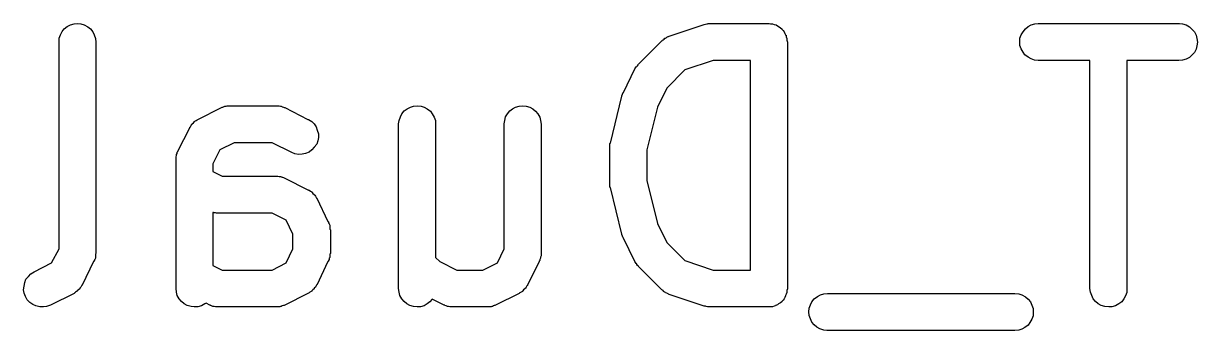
# Model space of a CAD drawing. Extents: x -14.42 to -9.41, y 0.06 to 0.58.
# Drawn here: x -10.2467 to -10.0589, y 0.5267 to 0.5757 of the extents above; entities that cross this region are included whole.
import ezdxf

# ---------------------------------------------------------------- set-up
doc = ezdxf.new("R2010")
doc.units = 0
doc.header["$MEASUREMENT"] = 0
doc.layers.add('BLACK', color=7, linetype='CONTINUOUS')

msp = doc.modelspace()

# ---------------------------------------------------------------- linework, layer by layer
at = {"layer": 'BLACK', "linetype": 'CONTINUOUS'}
for p, q in [((-10.2405, 0.57441), (-10.2402, 0.57485)), ((-10.2402, 0.57485), (-10.2397, 0.57521)), ((-10.2397, 0.57521), (-10.2392, 0.57548)), ((-10.2392, 0.57548), (-10.2386, 0.57564)), ((-10.2386, 0.57564), (-10.2381, 0.57569)), ((-10.2381, 0.57569), (-10.2375, 0.57563)), ((-10.2375, 0.57563), (-10.237, 0.57546)), ((-10.237, 0.57546), (-10.2364, 0.57519)), ((-10.2364, 0.57519), (-10.236, 0.57482)), ((-10.236, 0.57482), (-10.2356, 0.57437)), ((-10.1434, 0.57367), (-10.1378, 0.57554)), ((-10.1378, 0.57556), (-10.1376, 0.57559)), ((-10.1378, 0.57554), (-10.1378, 0.57556)), ((-10.1376, 0.57559), (-10.1374, 0.57564)), ((-10.1374, 0.57564), (-10.1373, 0.57565)), ((-10.1373, 0.57565), (-10.1372, 0.57568)), ((-10.1372, 0.57568), (-10.137, 0.57568)), ((-10.137, 0.57568), (-10.1369, 0.57569)), ((-10.1369, 0.57569), (-10.1275, 0.57569)), ((-10.1275, 0.57569), (-10.1275, 0.57569)), ((-10.1275, 0.57569), (-10.1275, 0.57569)), ((-10.1275, 0.57569), (-10.1274, 0.57569)), ((-10.1275, 0.57569), (-10.1275, 0.57569)), ((-10.1274, 0.57569), (-10.1272, 0.57566)), ((-10.1272, 0.57566), (-10.1269, 0.57563)), ((-10.1269, 0.57563), (-10.1269, 0.57563)), ((-10.1269, 0.57563), (-10.1269, 0.57563)), ((-10.1269, 0.57563), (-10.1266, 0.57555)), ((-10.1266, 0.57555), (-10.1263, 0.57546)), ((-10.1263, 0.57546), (-10.1263, 0.57546)), ((-10.1263, 0.57546), (-10.1263, 0.57546)), ((-10.1263, 0.57546), (-10.1261, 0.57532)), ((-10.1261, 0.57532), (-10.1258, 0.57519)), ((-10.1258, 0.57519), (-10.1258, 0.57518)), ((-10.1258, 0.57518), (-10.1258, 0.57518)), ((-10.1258, 0.57518), (-10.1256, 0.575)), ((-10.1256, 0.575), (-10.1254, 0.57482)), ((-10.1254, 0.57482), (-10.1254, 0.57481)), ((-10.1254, 0.57481), (-10.1254, 0.57481)), ((-10.1254, 0.57481), (-10.1252, 0.57459)), ((-10.0868, 0.57439), (-10.0864, 0.57484)), ((-10.0864, 0.57484), (-10.086, 0.5752)), ((-10.086, 0.5752), (-10.0855, 0.57547)), ((-10.0855, 0.57547), (-10.0849, 0.57564)), ((-10.0849, 0.57564), (-10.0844, 0.57569)), ((-10.0844, 0.57569), (-10.0619, 0.57569)), ((-10.0619, 0.57569), (-10.0618, 0.57569)), ((-10.0618, 0.57569), (-10.0613, 0.57563)), ((-10.0613, 0.57563), (-10.0607, 0.57546)), ((-10.0607, 0.57546), (-10.0602, 0.57518)), ((-10.0602, 0.57518), (-10.0598, 0.57481)), ((-10.0598, 0.57481), (-10.0594, 0.57436)), ((-10.241, 0.57335), (-10.2408, 0.5739)), ((-10.241, 0.57278), (-10.241, 0.57335)), ((-10.2408, 0.5739), (-10.2405, 0.57441)), ((-10.2356, 0.57437), (-10.2354, 0.57387)), ((-10.2354, 0.57387), (-10.2352, 0.57331)), ((-10.2352, 0.57331), (-10.2351, 0.57274)), ((-10.1483, 0.5692), (-10.1446, 0.57295)), ((-10.1446, 0.57295), (-10.1445, 0.57298)), ((-10.1445, 0.57304), (-10.1444, 0.5731)), ((-10.1445, 0.57298), (-10.1445, 0.57304)), ((-10.1444, 0.5731), (-10.1442, 0.57322)), ((-10.1442, 0.57322), (-10.1441, 0.57334)), ((-10.1441, 0.57334), (-10.144, 0.57338)), ((-10.144, 0.57338), (-10.1439, 0.57343)), ((-10.1439, 0.57343), (-10.1438, 0.57351)), ((-10.1438, 0.57351), (-10.1436, 0.57361)), ((-10.1436, 0.57361), (-10.1435, 0.57363)), ((-10.1435, 0.57363), (-10.1434, 0.57367)), ((-10.1252, 0.57459), (-10.125, 0.57437)), ((-10.125, 0.57437), (-10.125, 0.57437)), ((-10.125, 0.57437), (-10.125, 0.57436)), ((-10.125, 0.57436), (-10.1249, 0.57411)), ((-10.1249, 0.57411), (-10.1248, 0.57387)), ((-10.1248, 0.57387), (-10.1248, 0.57386)), ((-10.1248, 0.57386), (-10.1247, 0.57385)), ((-10.1247, 0.57385), (-10.1247, 0.57358)), ((-10.1247, 0.57358), (-10.1246, 0.57331)), ((-10.1246, 0.57331), (-10.1246, 0.5733)), ((-10.1246, 0.5733), (-10.1246, 0.57329)), ((-10.1246, 0.57329), (-10.1246, 0.57302)), ((-10.1246, 0.57302), (-10.1245, 0.57274)), ((-10.0873, 0.57334), (-10.0871, 0.57388)), ((-10.0873, 0.57276), (-10.0873, 0.57334)), ((-10.0871, 0.57388), (-10.0868, 0.57439)), ((-10.0594, 0.57436), (-10.0591, 0.57385)), ((-10.0591, 0.57385), (-10.059, 0.57329)), ((-10.059, 0.57329), (-10.0589, 0.57272)), ((-10.241, 0.57274), (-10.241, 0.57278)), ((-10.241, 0.53969), (-10.241, 0.57274)), ((-10.2351, 0.57274), (-10.2351, 0.539)), ((-10.1245, 0.57274), (-10.1245, 0.53337)), ((-10.0873, 0.57219), (-10.0873, 0.57276)), ((-10.0871, 0.57164), (-10.0873, 0.57219)), ((-10.0868, 0.57112), (-10.0871, 0.57164)), ((-10.0865, 0.57068), (-10.0868, 0.57112)), ((-10.0594, 0.57109), (-10.0598, 0.57065)), ((-10.0591, 0.5716), (-10.0594, 0.57109)), ((-10.059, 0.57215), (-10.0591, 0.5716)), ((-10.0589, 0.57272), (-10.059, 0.57215)), ((-10.1485, 0.56896), (-10.1484, 0.56908)), ((-10.1484, 0.56908), (-10.1483, 0.5692)), ((-10.1364, 0.56979), (-10.1409, 0.56829)), ((-10.1304, 0.56979), (-10.1364, 0.56979)), ((-10.1304, 0.53632), (-10.1304, 0.56979)), ((-10.086, 0.5703), (-10.0865, 0.57068)), ((-10.0855, 0.57003), (-10.086, 0.5703)), ((-10.085, 0.56985), (-10.0855, 0.57003)), ((-10.0844, 0.56979), (-10.085, 0.56985)), ((-10.0761, 0.56979), (-10.0844, 0.56979)), ((-10.0844, 0.56979), (-10.0844, 0.56979)), ((-10.0761, 0.53337), (-10.0761, 0.56979)), ((-10.0619, 0.56979), (-10.0702, 0.56979)), ((-10.0702, 0.56979), (-10.0702, 0.53337)), ((-10.0613, 0.56984), (-10.0619, 0.56979)), ((-10.0607, 0.57001), (-10.0613, 0.56984)), ((-10.0602, 0.57028), (-10.0607, 0.57001)), ((-10.0598, 0.57065), (-10.0602, 0.57028)), ((-10.1507, 0.56469), (-10.1489, 0.56844)), ((-10.1489, 0.56847), (-10.1488, 0.56861)), ((-10.1489, 0.56844), (-10.1489, 0.56847)), ((-10.1488, 0.56861), (-10.1487, 0.56876)), ((-10.1487, 0.56876), (-10.1486, 0.56885)), ((-10.1486, 0.56885), (-10.1485, 0.56896)), ((-10.1409, 0.56829), (-10.1438, 0.56537)), ((-10.1438, 0.56537), (-10.1453, 0.56234)), ((-10.1528, 0.55658), (-10.151, 0.56408)), ((-10.151, 0.56415), (-10.1509, 0.56441)), ((-10.151, 0.56414), (-10.151, 0.56415)), ((-10.151, 0.56412), (-10.151, 0.56414)), ((-10.151, 0.56408), (-10.151, 0.56412)), ((-10.1509, 0.56441), (-10.1508, 0.56466)), ((-10.1508, 0.56468), (-10.1507, 0.56469)), ((-10.1508, 0.56466), (-10.1508, 0.56468)), ((-10.2188, 0.56038), (-10.215, 0.56226)), ((-10.215, 0.56228), (-10.2149, 0.56231)), ((-10.215, 0.56226), (-10.215, 0.56228)), ((-10.2149, 0.56231), (-10.2148, 0.56235)), ((-10.2148, 0.56235), (-10.2147, 0.56241)), ((-10.2147, 0.56241), (-10.2145, 0.56247)), ((-10.2145, 0.56247), (-10.2144, 0.56249)), ((-10.2144, 0.56249), (-10.2143, 0.56251)), ((-10.2143, 0.56251), (-10.2141, 0.56253)), ((-10.2141, 0.56253), (-10.2139, 0.56256)), ((-10.2139, 0.56256), (-10.2138, 0.56256)), ((-10.2138, 0.56256), (-10.2137, 0.56257)), ((-10.2137, 0.56257), (-10.2062, 0.56257)), ((-10.2062, 0.56257), (-10.2061, 0.56256)), ((-10.2062, 0.56257), (-10.2062, 0.56257)), ((-10.2061, 0.56256), (-10.206, 0.56256)), ((-10.206, 0.56256), (-10.2058, 0.56253)), ((-10.2058, 0.56253), (-10.2056, 0.56251)), ((-10.2056, 0.56251), (-10.2055, 0.56248)), ((-10.2055, 0.56248), (-10.2054, 0.56246)), ((-10.2054, 0.56246), (-10.2053, 0.56239)), ((-10.2053, 0.56239), (-10.2051, 0.56233)), ((-10.2051, 0.56233), (-10.205, 0.56229)), ((-10.205, 0.56229), (-10.2049, 0.56226)), ((-10.2049, 0.56226), (-10.2012, 0.56038)), ((-10.1862, 0.56129), (-10.1858, 0.56173)), ((-10.1858, 0.56173), (-10.1853, 0.56209)), ((-10.1853, 0.56209), (-10.1848, 0.56236)), ((-10.1848, 0.56236), (-10.1843, 0.56252)), ((-10.1843, 0.56252), (-10.1837, 0.56257)), ((-10.1837, 0.56257), (-10.1831, 0.56251)), ((-10.1831, 0.56251), (-10.1826, 0.56234)), ((-10.1826, 0.56234), (-10.1821, 0.56207)), ((-10.1821, 0.56207), (-10.1816, 0.5617)), ((-10.1816, 0.5617), (-10.1813, 0.56125)), ((-10.1693, 0.56129), (-10.1689, 0.56173)), ((-10.1689, 0.56173), (-10.1685, 0.56209)), ((-10.1685, 0.56209), (-10.168, 0.56236)), ((-10.168, 0.56236), (-10.1674, 0.56252)), ((-10.1674, 0.56252), (-10.1668, 0.56257)), ((-10.1668, 0.56257), (-10.1663, 0.56251)), ((-10.1663, 0.56251), (-10.1657, 0.56234)), ((-10.1657, 0.56234), (-10.1652, 0.56207)), ((-10.1652, 0.56207), (-10.1648, 0.5617)), ((-10.1648, 0.5617), (-10.1644, 0.56125)), ((-10.1453, 0.56234), (-10.147, 0.5555)), ((-10.2197, 0.55968), (-10.2195, 0.55984)), ((-10.2197, 0.55963), (-10.2197, 0.55968)), ((-10.2195, 0.55984), (-10.2194, 0.56)), ((-10.2194, 0.56), (-10.2193, 0.56003)), ((-10.2193, 0.56008), (-10.2191, 0.5602)), ((-10.2193, 0.56003), (-10.2193, 0.56008)), ((-10.2191, 0.5602), (-10.2189, 0.56032)), ((-10.2189, 0.56032), (-10.2188, 0.56035)), ((-10.2188, 0.56035), (-10.2188, 0.56038)), ((-10.2012, 0.56038), (-10.2011, 0.56037)), ((-10.2011, 0.56037), (-10.2006, 0.56005)), ((-10.2006, 0.56005), (-10.2002, 0.55965)), ((-10.2002, 0.55965), (-10.1999, 0.55918)), ((-10.1867, 0.55966), (-10.1866, 0.56023)), ((-10.1867, 0.55962), (-10.1867, 0.55966)), ((-10.1866, 0.56023), (-10.1864, 0.56078)), ((-10.1864, 0.56078), (-10.1862, 0.56129)), ((-10.1813, 0.56125), (-10.181, 0.56074)), ((-10.181, 0.56074), (-10.1808, 0.56019)), ((-10.1808, 0.56019), (-10.1808, 0.55962)), ((-10.1698, 0.55966), (-10.1697, 0.56023)), ((-10.1698, 0.55962), (-10.1698, 0.55966)), ((-10.1697, 0.56023), (-10.1696, 0.56078)), ((-10.1696, 0.56078), (-10.1693, 0.56129)), ((-10.1644, 0.56125), (-10.1641, 0.56074)), ((-10.1641, 0.56074), (-10.164, 0.56019)), ((-10.164, 0.56019), (-10.1639, 0.55962)), ((-10.222, 0.55531), (-10.2201, 0.55906)), ((-10.2201, 0.55915), (-10.22, 0.55921)), ((-10.2201, 0.5591), (-10.2201, 0.55915)), ((-10.2201, 0.55906), (-10.2201, 0.5591)), ((-10.22, 0.55921), (-10.2199, 0.55939)), ((-10.2199, 0.55939), (-10.2198, 0.55958)), ((-10.2198, 0.55958), (-10.2197, 0.55963)), ((-10.1999, 0.55918), (-10.1997, 0.55865)), ((-10.1997, 0.55865), (-10.1995, 0.55808)), ((-10.1995, 0.55808), (-10.1995, 0.55751)), ((-10.1867, 0.53337), (-10.1867, 0.55962)), ((-10.1808, 0.55962), (-10.1808, 0.53834)), ((-10.1698, 0.53969), (-10.1698, 0.55962)), ((-10.1639, 0.55962), (-10.1639, 0.539)), ((-10.213, 0.55666), (-10.2153, 0.55554)), ((-10.2069, 0.55666), (-10.213, 0.55666)), ((-10.2038, 0.5551), (-10.2069, 0.55666)), ((-10.2002, 0.55592), (-10.2006, 0.5555)), ((-10.1998, 0.5564), (-10.2002, 0.55592)), ((-10.1996, 0.55694), (-10.1998, 0.5564)), ((-10.1995, 0.55751), (-10.1996, 0.55694)), ((-10.1529, 0.55653), (-10.1528, 0.55658)), ((-10.1529, 0.55648), (-10.1529, 0.55653)), ((-10.1529, 0.55625), (-10.1529, 0.55648)), ((-10.1529, 0.55601), (-10.1529, 0.55625)), ((-10.1529, 0.55596), (-10.1529, 0.55601)), ((-10.1529, 0.55591), (-10.1529, 0.55596)), ((-10.1529, 0.55587), (-10.1529, 0.55591)), ((-10.2223, 0.55441), (-10.2222, 0.55461)), ((-10.2223, 0.55421), (-10.2223, 0.55441)), ((-10.2223, 0.55412), (-10.2223, 0.55421)), ((-10.2223, 0.55403), (-10.2223, 0.55412)), ((-10.2223, 0.55399), (-10.2223, 0.55403)), ((-10.2222, 0.55478), (-10.2221, 0.55496)), ((-10.2222, 0.55469), (-10.2222, 0.55478)), ((-10.2222, 0.55461), (-10.2222, 0.55469)), ((-10.2221, 0.55516), (-10.222, 0.55523)), ((-10.2221, 0.55496), (-10.2221, 0.55516)), ((-10.222, 0.55523), (-10.222, 0.55531)), ((-10.2153, 0.55554), (-10.2164, 0.5533)), ((-10.2033, 0.5549), (-10.2038, 0.5551)), ((-10.2027, 0.5548), (-10.2033, 0.5549)), ((-10.2021, 0.55481), (-10.2027, 0.5548)), ((-10.2016, 0.55494), (-10.2021, 0.55481)), ((-10.201, 0.55517), (-10.2016, 0.55494)), ((-10.2006, 0.5555), (-10.201, 0.55517)), ((-10.1529, 0.55024), (-10.1529, 0.55587)), ((-10.147, 0.5555), (-10.147, 0.55061)), ((-10.2223, 0.53337), (-10.2223, 0.55399)), ((-10.2164, 0.5533), (-10.2164, 0.55207)), ((-10.2164, 0.55207), (-10.2149, 0.55132)), ((-10.2149, 0.55132), (-10.2062, 0.55132)), ((-10.2062, 0.55132), (-10.2062, 0.55132)), ((-10.2062, 0.55132), (-10.2061, 0.55131)), ((-10.2061, 0.55131), (-10.206, 0.55131)), ((-10.206, 0.55131), (-10.2058, 0.55128)), ((-10.2058, 0.55128), (-10.2056, 0.55126)), ((-10.2056, 0.55126), (-10.2055, 0.55123)), ((-10.2055, 0.55123), (-10.2054, 0.55122)), ((-10.2054, 0.55122), (-10.2053, 0.55114)), ((-10.2053, 0.55114), (-10.2051, 0.55108)), ((-10.2051, 0.55108), (-10.205, 0.55104)), ((-10.205, 0.55104), (-10.2049, 0.55101)), ((-10.2049, 0.55101), (-10.2012, 0.54914)), ((-10.147, 0.55061), (-10.1453, 0.54378)), ((-10.2012, 0.54914), (-10.2011, 0.54912)), ((-10.2011, 0.54912), (-10.2011, 0.54908)), ((-10.2011, 0.54908), (-10.201, 0.54906)), ((-10.201, 0.54906), (-10.2008, 0.54893)), ((-10.2008, 0.54893), (-10.2006, 0.5488)), ((-10.2006, 0.5488), (-10.2006, 0.54876)), ((-10.2006, 0.54876), (-10.2005, 0.54872)), ((-10.2005, 0.54872), (-10.2004, 0.54856)), ((-10.2004, 0.54856), (-10.2002, 0.5484)), ((-10.2002, 0.5484), (-10.2002, 0.54835)), ((-10.1529, 0.55019), (-10.1529, 0.55024)), ((-10.1529, 0.55014), (-10.1529, 0.55019)), ((-10.1529, 0.5499), (-10.1529, 0.55014)), ((-10.1529, 0.54967), (-10.1529, 0.5499)), ((-10.1529, 0.54962), (-10.1529, 0.54967)), ((-10.1529, 0.54957), (-10.1529, 0.54962)), ((-10.1528, 0.54953), (-10.1529, 0.54957)), ((-10.151, 0.54203), (-10.1528, 0.54953)), ((-10.2002, 0.54835), (-10.2001, 0.5483)), ((-10.2001, 0.5483), (-10.2, 0.54811)), ((-10.2, 0.54811), (-10.1999, 0.54793)), ((-10.1999, 0.54793), (-10.1999, 0.54787)), ((-10.1999, 0.54787), (-10.1998, 0.54782)), ((-10.1998, 0.54782), (-10.198, 0.54407)), ((-10.2164, 0.54552), (-10.2164, 0.54553)), ((-10.2164, 0.54553), (-10.2164, 0.53707)), ((-10.2163, 0.54551), (-10.2164, 0.54552)), ((-10.2162, 0.54548), (-10.2163, 0.54551)), ((-10.216, 0.54546), (-10.2162, 0.54548)), ((-10.2158, 0.54542), (-10.216, 0.54546)), ((-10.2157, 0.54543), (-10.2158, 0.54542)), ((-10.2156, 0.54542), (-10.2157, 0.54543)), ((-10.2069, 0.54542), (-10.2156, 0.54542)), ((-10.2156, 0.54542), (-10.2156, 0.54542)), ((-10.2047, 0.54429), (-10.2069, 0.54542)), ((-10.2036, 0.54205), (-10.2047, 0.54429)), ((-10.198, 0.54407), (-10.1979, 0.54403)), ((-10.1979, 0.54403), (-10.1979, 0.54395)), ((-10.1979, 0.54395), (-10.1979, 0.54387)), ((-10.1979, 0.54387), (-10.1978, 0.54368)), ((-10.1978, 0.54368), (-10.1977, 0.54349)), ((-10.1977, 0.54349), (-10.1977, 0.5434)), ((-10.1977, 0.5434), (-10.1977, 0.54332)), ((-10.1977, 0.54332), (-10.1977, 0.54312)), ((-10.1977, 0.54312), (-10.1977, 0.54292)), ((-10.1977, 0.54292), (-10.1977, 0.54283)), ((-10.1977, 0.54283), (-10.1976, 0.54275)), ((-10.1976, 0.54275), (-10.1976, 0.539)), ((-10.1453, 0.54378), (-10.1438, 0.54074)), ((-10.2036, 0.53969), (-10.2036, 0.54205)), ((-10.151, 0.54202), (-10.151, 0.54203)), ((-10.151, 0.542), (-10.151, 0.54202)), ((-10.1509, 0.54175), (-10.151, 0.542)), ((-10.1508, 0.54149), (-10.1509, 0.54175)), ((-10.1508, 0.54147), (-10.1508, 0.54149)), ((-10.1508, 0.54146), (-10.1508, 0.54147)), ((-10.1507, 0.54142), (-10.1508, 0.54146)), ((-10.1489, 0.53768), (-10.1507, 0.54142)), ((-10.2422, 0.53745), (-10.241, 0.53969)), ((-10.2351, 0.539), (-10.2351, 0.53895)), ((-10.2047, 0.53745), (-10.2036, 0.53969)), ((-10.1976, 0.539), (-10.1976, 0.53895)), ((-10.1709, 0.53745), (-10.1698, 0.53969)), ((-10.1639, 0.539), (-10.1639, 0.53895)), ((-10.1438, 0.54074), (-10.1409, 0.53783)), ((-10.245, 0.53601), (-10.2422, 0.53745)), ((-10.2355, 0.53768), (-10.2373, 0.53392)), ((-10.2354, 0.53776), (-10.2355, 0.53768)), ((-10.2353, 0.53802), (-10.2354, 0.53783)), ((-10.2354, 0.53783), (-10.2354, 0.53776)), ((-10.2352, 0.53821), (-10.2353, 0.53802)), ((-10.2351, 0.53895), (-10.2352, 0.53887)), ((-10.2352, 0.53887), (-10.2352, 0.53878)), ((-10.2352, 0.53878), (-10.2352, 0.53858)), ((-10.2352, 0.53858), (-10.2352, 0.53838)), ((-10.2352, 0.53838), (-10.2352, 0.5383)), ((-10.2352, 0.5383), (-10.2352, 0.53821)), ((-10.2069, 0.53632), (-10.2047, 0.53745)), ((-10.198, 0.53768), (-10.1998, 0.53392)), ((-10.1979, 0.53776), (-10.198, 0.53768)), ((-10.1978, 0.53802), (-10.1979, 0.53783)), ((-10.1979, 0.53783), (-10.1979, 0.53776)), ((-10.1977, 0.5383), (-10.1978, 0.53821)), ((-10.1978, 0.53821), (-10.1978, 0.53802)), ((-10.1976, 0.53895), (-10.1977, 0.53887)), ((-10.1977, 0.53887), (-10.1977, 0.53878)), ((-10.1977, 0.53878), (-10.1977, 0.53858)), ((-10.1977, 0.53858), (-10.1977, 0.53838)), ((-10.1977, 0.53838), (-10.1977, 0.5383)), ((-10.1808, 0.53834), (-10.1801, 0.53767)), ((-10.1801, 0.53767), (-10.1774, 0.53632)), ((-10.1732, 0.53632), (-10.1709, 0.53745)), ((-10.1642, 0.53768), (-10.1661, 0.53392)), ((-10.1641, 0.53783), (-10.1642, 0.53776)), ((-10.1642, 0.53776), (-10.1642, 0.53768)), ((-10.164, 0.53821), (-10.1641, 0.53802)), ((-10.1641, 0.53802), (-10.1641, 0.53783)), ((-10.1639, 0.53858), (-10.164, 0.53838)), ((-10.164, 0.53838), (-10.164, 0.5383)), ((-10.164, 0.5383), (-10.164, 0.53821)), ((-10.1639, 0.53895), (-10.1639, 0.53887)), ((-10.1639, 0.53887), (-10.1639, 0.53878)), ((-10.1639, 0.53878), (-10.1639, 0.53858)), ((-10.1488, 0.53753), (-10.1489, 0.53768)), ((-10.1487, 0.53739), (-10.1488, 0.53753)), ((-10.1486, 0.53729), (-10.1487, 0.53739)), ((-10.1486, 0.53719), (-10.1486, 0.53729)), ((-10.1485, 0.53707), (-10.1486, 0.53719)), ((-10.1409, 0.53783), (-10.1364, 0.53632)), ((-10.2463, 0.53484), (-10.2459, 0.53531)), ((-10.2459, 0.53531), (-10.2455, 0.5357)), ((-10.2455, 0.5357), (-10.245, 0.53601)), ((-10.2164, 0.53707), (-10.2149, 0.53632)), ((-10.2149, 0.53632), (-10.2069, 0.53632)), ((-10.1774, 0.53632), (-10.1732, 0.53632)), ((-10.1483, 0.53694), (-10.1485, 0.53707)), ((-10.1483, 0.53691), (-10.1483, 0.53694)), ((-10.1446, 0.53316), (-10.1483, 0.53691)), ((-10.1364, 0.53632), (-10.1304, 0.53632)), ((-10.2467, 0.53318), (-10.2466, 0.53375)), ((-10.2466, 0.53375), (-10.2465, 0.53431)), ((-10.2465, 0.53431), (-10.2463, 0.53484)), ((-10.2375, 0.53359), (-10.2377, 0.53341)), ((-10.2377, 0.53341), (-10.2377, 0.53336)), ((-10.2377, 0.53336), (-10.2377, 0.53331)), ((-10.2374, 0.53378), (-10.2375, 0.53359)), ((-10.2373, 0.53389), (-10.2374, 0.53383)), ((-10.2374, 0.53383), (-10.2374, 0.53378)), ((-10.2373, 0.53392), (-10.2373, 0.53389)), ((-10.2222, 0.5328), (-10.2223, 0.53337)), ((-10.2, 0.53359), (-10.2002, 0.53341)), ((-10.2002, 0.53341), (-10.2002, 0.53336)), ((-10.2002, 0.53336), (-10.2002, 0.53331)), ((-10.1999, 0.53378), (-10.2, 0.53359)), ((-10.1998, 0.53392), (-10.1999, 0.53389)), ((-10.1999, 0.53389), (-10.1999, 0.53383)), ((-10.1999, 0.53383), (-10.1999, 0.53378)), ((-10.1866, 0.5328), (-10.1867, 0.53337)), ((-10.1664, 0.53341), (-10.1665, 0.53336)), ((-10.1665, 0.53336), (-10.1665, 0.53331)), ((-10.1663, 0.53359), (-10.1664, 0.53341)), ((-10.1662, 0.53378), (-10.1663, 0.53359)), ((-10.1661, 0.53383), (-10.1662, 0.53378)), ((-10.1661, 0.53392), (-10.1661, 0.53389)), ((-10.1661, 0.53389), (-10.1661, 0.53383)), ((-10.1245, 0.53337), (-10.1245, 0.53335)), ((-10.076, 0.5328), (-10.0761, 0.53337)), ((-10.0702, 0.53337), (-10.0702, 0.53333)), ((-10.2466, 0.53261), (-10.2467, 0.53318)), ((-10.2464, 0.53207), (-10.2466, 0.53261)), ((-10.2461, 0.53158), (-10.2464, 0.53207)), ((-10.2457, 0.53116), (-10.2461, 0.53158)), ((-10.2386, 0.5326), (-10.2424, 0.53073)), ((-10.2385, 0.53266), (-10.2386, 0.53264)), ((-10.2386, 0.53264), (-10.2386, 0.5326)), ((-10.2384, 0.53279), (-10.2385, 0.53266)), ((-10.2382, 0.53291), (-10.2384, 0.53279)), ((-10.2381, 0.53295), (-10.2382, 0.53291)), ((-10.2379, 0.53315), (-10.2381, 0.53299)), ((-10.2381, 0.53299), (-10.2381, 0.53295)), ((-10.2377, 0.53331), (-10.2379, 0.53315)), ((-10.2221, 0.53225), (-10.2222, 0.5328)), ((-10.2218, 0.53174), (-10.2221, 0.53225)), ((-10.2214, 0.53129), (-10.2218, 0.53174)), ((-10.2012, 0.5326), (-10.2049, 0.53073)), ((-10.2011, 0.53264), (-10.2012, 0.5326)), ((-10.201, 0.53266), (-10.2011, 0.53264)), ((-10.2009, 0.53279), (-10.201, 0.53266)), ((-10.2007, 0.53291), (-10.2009, 0.53279)), ((-10.2006, 0.53295), (-10.2007, 0.53291)), ((-10.2004, 0.53315), (-10.2006, 0.53299)), ((-10.2006, 0.53299), (-10.2006, 0.53295)), ((-10.2002, 0.53331), (-10.2004, 0.53315)), ((-10.1865, 0.53225), (-10.1866, 0.5328)), ((-10.1862, 0.53174), (-10.1865, 0.53225)), ((-10.1858, 0.53129), (-10.1862, 0.53174)), ((-10.1813, 0.53168), (-10.1817, 0.53126)), ((-10.1794, 0.53073), (-10.1813, 0.53168)), ((-10.1674, 0.5326), (-10.1712, 0.53073)), ((-10.1673, 0.53266), (-10.1674, 0.53264)), ((-10.1674, 0.53264), (-10.1674, 0.5326)), ((-10.1671, 0.53279), (-10.1673, 0.53266)), ((-10.1669, 0.53291), (-10.1671, 0.53279)), ((-10.1668, 0.53299), (-10.1669, 0.53295)), ((-10.1669, 0.53295), (-10.1669, 0.53291)), ((-10.1667, 0.53315), (-10.1668, 0.53299)), ((-10.1665, 0.53331), (-10.1667, 0.53315)), ((-10.1445, 0.5331), (-10.1446, 0.53316)), ((-10.1444, 0.53304), (-10.1445, 0.5331)), ((-10.1443, 0.53292), (-10.1444, 0.53304)), ((-10.1441, 0.53279), (-10.1443, 0.53292)), ((-10.144, 0.53275), (-10.1441, 0.53279)), ((-10.144, 0.5327), (-10.144, 0.53275)), ((-10.1438, 0.53261), (-10.144, 0.5327)), ((-10.1436, 0.53252), (-10.1438, 0.53261)), ((-10.1435, 0.53249), (-10.1436, 0.53252)), ((-10.1435, 0.53246), (-10.1435, 0.53249)), ((-10.1434, 0.53244), (-10.1435, 0.53246)), ((-10.1378, 0.53057), (-10.1434, 0.53244)), ((-10.1252, 0.53149), (-10.1254, 0.53128)), ((-10.125, 0.5317), (-10.1252, 0.53149)), ((-10.1249, 0.53196), (-10.125, 0.53172)), ((-10.125, 0.53172), (-10.125, 0.53171)), ((-10.125, 0.53171), (-10.125, 0.5317)), ((-10.1248, 0.53221), (-10.1249, 0.53196)), ((-10.1247, 0.53249), (-10.1248, 0.53223)), ((-10.1248, 0.53223), (-10.1248, 0.53222)), ((-10.1248, 0.53222), (-10.1248, 0.53221)), ((-10.1246, 0.53276), (-10.1247, 0.53249)), ((-10.1245, 0.53333), (-10.1246, 0.53305)), ((-10.1246, 0.53305), (-10.1246, 0.53278)), ((-10.1246, 0.53278), (-10.1246, 0.53277)), ((-10.1246, 0.53277), (-10.1246, 0.53276)), ((-10.1245, 0.53335), (-10.1245, 0.53335)), ((-10.1245, 0.53335), (-10.1245, 0.53335)), ((-10.1245, 0.53335), (-10.1245, 0.53333)), ((-10.1206, 0.53127), (-10.1202, 0.53172)), ((-10.1202, 0.53172), (-10.1197, 0.53208)), ((-10.1197, 0.53208), (-10.1192, 0.53235)), ((-10.1192, 0.53235), (-10.1187, 0.53252)), ((-10.1187, 0.53252), (-10.1181, 0.53257)), ((-10.1181, 0.53257), (-10.0881, 0.53257)), ((-10.0881, 0.53257), (-10.0875, 0.53251)), ((-10.0881, 0.53257), (-10.0881, 0.53257)), ((-10.0875, 0.53251), (-10.087, 0.53234)), ((-10.087, 0.53234), (-10.0864, 0.53206)), ((-10.0864, 0.53206), (-10.086, 0.53169)), ((-10.086, 0.53169), (-10.0856, 0.53124)), ((-10.0758, 0.53225), (-10.076, 0.5328)), ((-10.0756, 0.53174), (-10.0758, 0.53225)), ((-10.0752, 0.53129), (-10.0756, 0.53174)), ((-10.0707, 0.5317), (-10.071, 0.53126)), ((-10.0704, 0.53221), (-10.0707, 0.5317)), ((-10.0702, 0.53276), (-10.0704, 0.53221)), ((-10.0702, 0.53333), (-10.0702, 0.53276)), ((-10.2452, 0.53082), (-10.2457, 0.53116)), ((-10.2447, 0.53058), (-10.2452, 0.53082)), ((-10.2441, 0.53045), (-10.2447, 0.53058)), ((-10.2435, 0.53042), (-10.2441, 0.53045)), ((-10.243, 0.53051), (-10.2435, 0.53042)), ((-10.2424, 0.53071), (-10.243, 0.53051)), ((-10.2424, 0.53073), (-10.2424, 0.53071)), ((-10.221, 0.53092), (-10.2214, 0.53129)), ((-10.2205, 0.53065), (-10.221, 0.53092)), ((-10.2199, 0.53048), (-10.2205, 0.53065)), ((-10.2194, 0.53042), (-10.2199, 0.53048)), ((-10.2188, 0.53047), (-10.2194, 0.53042)), ((-10.2182, 0.53063), (-10.2188, 0.53047)), ((-10.2177, 0.5309), (-10.2182, 0.53063)), ((-10.2175, 0.53104), (-10.2177, 0.5309)), ((-10.2169, 0.53073), (-10.2175, 0.53104)), ((-10.2168, 0.5307), (-10.2169, 0.53073)), ((-10.2168, 0.53066), (-10.2168, 0.5307)), ((-10.2166, 0.5306), (-10.2168, 0.53066)), ((-10.2164, 0.53052), (-10.2166, 0.5306)), ((-10.2163, 0.53051), (-10.2164, 0.53052)), ((-10.2162, 0.53048), (-10.2163, 0.53051)), ((-10.216, 0.53046), (-10.2162, 0.53048)), ((-10.2158, 0.53043), (-10.216, 0.53046)), ((-10.2157, 0.53043), (-10.2158, 0.53043)), ((-10.2156, 0.53042), (-10.2157, 0.53043)), ((-10.2062, 0.53042), (-10.2156, 0.53042)), ((-10.2156, 0.53042), (-10.2156, 0.53042)), ((-10.2061, 0.53043), (-10.2062, 0.53042)), ((-10.2059, 0.53046), (-10.2061, 0.53042)), ((-10.2061, 0.53042), (-10.2061, 0.53043)), ((-10.2057, 0.53047), (-10.2059, 0.53046)), ((-10.2056, 0.5305), (-10.2057, 0.53047)), ((-10.2055, 0.53051), (-10.2056, 0.5305)), ((-10.2053, 0.53058), (-10.2055, 0.53051)), ((-10.2051, 0.53064), (-10.2053, 0.53058)), ((-10.205, 0.53068), (-10.2051, 0.53064)), ((-10.2049, 0.53071), (-10.205, 0.53068)), ((-10.2049, 0.53073), (-10.2049, 0.53071)), ((-10.1854, 0.53092), (-10.1858, 0.53129)), ((-10.1849, 0.53065), (-10.1854, 0.53092)), ((-10.1843, 0.53048), (-10.1849, 0.53065)), ((-10.1837, 0.53042), (-10.1843, 0.53048)), ((-10.1832, 0.53047), (-10.1837, 0.53042)), ((-10.1826, 0.53063), (-10.1832, 0.53047)), ((-10.1821, 0.5309), (-10.1826, 0.53063)), ((-10.1817, 0.53126), (-10.1821, 0.5309)), ((-10.1793, 0.5307), (-10.1794, 0.53073)), ((-10.1793, 0.53066), (-10.1793, 0.5307)), ((-10.1791, 0.5306), (-10.1793, 0.53066)), ((-10.1789, 0.53052), (-10.1791, 0.5306)), ((-10.1788, 0.53051), (-10.1789, 0.53052)), ((-10.1787, 0.53048), (-10.1788, 0.53051)), ((-10.1785, 0.53046), (-10.1787, 0.53048)), ((-10.1783, 0.53043), (-10.1785, 0.53046)), ((-10.1782, 0.53043), (-10.1783, 0.53043)), ((-10.1781, 0.53042), (-10.1782, 0.53043)), ((-10.1725, 0.53042), (-10.1781, 0.53042)), ((-10.1781, 0.53042), (-10.1781, 0.53042)), ((-10.1724, 0.53043), (-10.1725, 0.53042)), ((-10.1723, 0.53042), (-10.1724, 0.53043)), ((-10.1721, 0.53046), (-10.1723, 0.53042)), ((-10.1719, 0.53047), (-10.1721, 0.53046)), ((-10.1718, 0.5305), (-10.1719, 0.53047)), ((-10.1717, 0.53051), (-10.1718, 0.5305)), ((-10.1715, 0.53058), (-10.1717, 0.53051)), ((-10.1714, 0.53064), (-10.1715, 0.53058)), ((-10.1713, 0.53068), (-10.1714, 0.53064)), ((-10.1712, 0.53071), (-10.1713, 0.53068)), ((-10.1712, 0.53073), (-10.1712, 0.53071)), ((-10.1376, 0.53053), (-10.1378, 0.53057)), ((-10.1375, 0.53048), (-10.1376, 0.53053)), ((-10.1373, 0.53047), (-10.1375, 0.53048)), ((-10.1372, 0.53044), (-10.1373, 0.53047)), ((-10.1371, 0.53044), (-10.1372, 0.53044)), ((-10.1369, 0.53042), (-10.1371, 0.53044)), ((-10.1275, 0.53042), (-10.1369, 0.53042)), ((-10.1369, 0.53042), (-10.1369, 0.53042)), ((-10.1272, 0.53045), (-10.1275, 0.53042)), ((-10.1269, 0.53047), (-10.1272, 0.53045)), ((-10.1266, 0.53055), (-10.1269, 0.53047)), ((-10.1269, 0.53047), (-10.1269, 0.53047)), ((-10.1269, 0.53047), (-10.1269, 0.53047)), ((-10.1264, 0.53063), (-10.1266, 0.53055)), ((-10.1261, 0.53077), (-10.1264, 0.53064)), ((-10.1264, 0.53064), (-10.1264, 0.53064)), ((-10.1264, 0.53064), (-10.1264, 0.53063)), ((-10.1259, 0.5309), (-10.1261, 0.53077)), ((-10.1256, 0.53109), (-10.1259, 0.53091)), ((-10.1259, 0.53091), (-10.1259, 0.53091)), ((-10.1259, 0.53091), (-10.1259, 0.5309)), ((-10.1254, 0.53126), (-10.1256, 0.53109)), ((-10.1254, 0.53128), (-10.1254, 0.53127)), ((-10.1254, 0.53127), (-10.1254, 0.53126)), ((-10.1211, 0.52964), (-10.121, 0.53021)), ((-10.121, 0.52907), (-10.1211, 0.52964)), ((-10.121, 0.53021), (-10.1208, 0.53077)), ((-10.1208, 0.53077), (-10.1206, 0.53127)), ((-10.0856, 0.53124), (-10.0854, 0.53073)), ((-10.0854, 0.53073), (-10.0852, 0.53017)), ((-10.0852, 0.53017), (-10.0852, 0.5296)), ((-10.0852, 0.5296), (-10.0852, 0.52903)), ((-10.0748, 0.53092), (-10.0752, 0.53129)), ((-10.0743, 0.53065), (-10.0748, 0.53092)), ((-10.0737, 0.53048), (-10.0743, 0.53065)), ((-10.0731, 0.53042), (-10.0737, 0.53048)), ((-10.0726, 0.53047), (-10.0731, 0.53042)), ((-10.072, 0.53063), (-10.0726, 0.53047)), ((-10.0715, 0.5309), (-10.072, 0.53063)), ((-10.071, 0.53126), (-10.0715, 0.5309)), ((-10.1208, 0.52851), (-10.121, 0.52907)), ((-10.1206, 0.528), (-10.1208, 0.52851)), ((-10.1202, 0.52755), (-10.1206, 0.528)), ((-10.0857, 0.52797), (-10.086, 0.52753)), ((-10.0854, 0.52848), (-10.0857, 0.52797)), ((-10.0852, 0.52903), (-10.0854, 0.52848)), ((-10.1198, 0.52719), (-10.1202, 0.52755)), ((-10.1193, 0.52691), (-10.1198, 0.52719)), ((-10.1187, 0.52673), (-10.1193, 0.52691)), ((-10.1182, 0.52667), (-10.1187, 0.52673)), ((-10.1181, 0.52667), (-10.1182, 0.52667)), ((-10.0881, 0.52667), (-10.1181, 0.52667)), ((-10.0875, 0.52672), (-10.0881, 0.52667)), ((-10.087, 0.52689), (-10.0875, 0.52672)), ((-10.0865, 0.52716), (-10.087, 0.52689)), ((-10.086, 0.52753), (-10.0865, 0.52716))]:
    msp.add_line(p, q, dxfattribs=at)

doc.saveas('drawing.dxf')
